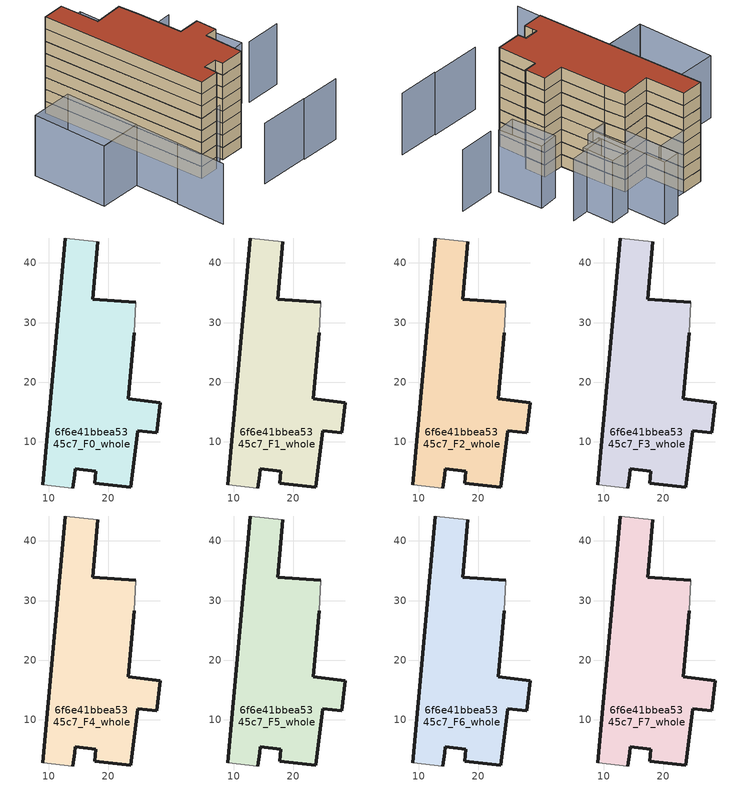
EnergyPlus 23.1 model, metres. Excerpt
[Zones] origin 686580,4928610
6f6e41bbea5345c7_F0_whole
 floor ground (EU_floor_Construction): 23.73,2.38 24.88,11.86 28.09,11.5 28.68,16.55 23.35,17.18 24.32,28.29 24.54,33.37 17.36,33.95 18.19,43.58 12.78,44.17 9,2.83 14.01,2.26 14.34,4.51 14.43,5.46 17.84,5.05 17.72,3.09 z0
 wall outside (EU_wall_Construction): 9,2.83 12.78,44.17 / 18.19,43.58 17.36,33.95 24.54,33.37 / 24.32,28.29 23.35,17.18 28.68,16.55 28.09,11.5 24.88,11.86 23.73,2.38 17.72,3.09 17.84,5.05 14.43,5.46 14.34,4.51 14.01,2.26 z0:3
 wall adiabatic (EU_wall_Construction): 12.78,44.17 18.19,43.58 / 24.54,33.37 24.32,28.29 / 14.01,2.26 9,2.83 z0:3
6f6e41bbea5345c7_F1_whole
 floor to 6f6e41bbea5345c7_F0_whole (EU_floor_Construction): 23.73,2.38 24.88,11.86 28.09,11.5 28.68,16.55 23.35,17.18 24.32,28.29 24.54,33.37 17.36,33.95 18.19,43.58 12.78,44.17 9,2.83 14.01,2.26 14.34,4.51 14.43,5.46 17.84,5.05 17.72,3.09 z3
 wall outside (EU_wall_Construction): 9,2.83 12.78,44.17 / 18.19,43.58 17.36,33.95 24.54,33.37 / 24.32,28.29 23.35,17.18 28.68,16.55 28.09,11.5 24.88,11.86 23.73,2.38 17.72,3.09 17.84,5.05 14.43,5.46 14.34,4.51 14.01,2.26 z3:6
 wall adiabatic (EU_wall_Construction): 12.78,44.17 18.19,43.58 / 24.54,33.37 24.32,28.29 / 14.01,2.26 9,2.83 z3:6
6f6e41bbea5345c7_F2_whole
 floor to 6f6e41bbea5345c7_F1_whole (EU_floor_Construction): 23.73,2.38 24.88,11.86 28.09,11.5 28.68,16.55 23.35,17.18 24.32,28.29 24.54,33.37 17.36,33.95 18.19,43.58 12.78,44.17 9,2.83 14.01,2.26 14.34,4.51 14.43,5.46 17.84,5.05 17.72,3.09 z6
 wall outside (EU_wall_Construction): 9,2.83 12.78,44.17 / 18.19,43.58 17.36,33.95 24.54,33.37 / 24.32,28.29 23.35,17.18 28.68,16.55 28.09,11.5 24.88,11.86 23.73,2.38 17.72,3.09 17.84,5.05 14.43,5.46 14.34,4.51 14.01,2.26 z6:9
 wall adiabatic (EU_wall_Construction): 12.78,44.17 18.19,43.58 / 24.54,33.37 24.32,28.29 / 14.01,2.26 9,2.83 z6:9
6f6e41bbea5345c7_F3_whole
 floor to 6f6e41bbea5345c7_F2_whole (EU_floor_Construction): 23.73,2.38 24.88,11.86 28.09,11.5 28.68,16.55 23.35,17.18 24.32,28.29 24.54,33.37 17.36,33.95 18.19,43.58 12.78,44.17 9,2.83 14.01,2.26 14.34,4.51 14.43,5.46 17.84,5.05 17.72,3.09 z9
 wall outside (EU_wall_Construction): 9,2.83 12.78,44.17 / 18.19,43.58 17.36,33.95 24.54,33.37 / 24.32,28.29 23.35,17.18 28.68,16.55 28.09,11.5 24.88,11.86 23.73,2.38 17.72,3.09 17.84,5.05 14.43,5.46 14.34,4.51 14.01,2.26 z9:12
 wall adiabatic (EU_wall_Construction): 12.78,44.17 18.19,43.58 / 24.54,33.37 24.32,28.29 / 14.01,2.26 9,2.83 z9:12
6f6e41bbea5345c7_F4_whole
 floor to 6f6e41bbea5345c7_F3_whole (EU_floor_Construction): 23.73,2.38 24.88,11.86 28.09,11.5 28.68,16.55 23.35,17.18 24.32,28.29 24.54,33.37 17.36,33.95 18.19,43.58 12.78,44.17 9,2.83 14.01,2.26 14.34,4.51 14.43,5.46 17.84,5.05 17.72,3.09 z12
 wall outside (EU_wall_Construction): 9,2.83 12.78,44.17 / 18.19,43.58 17.36,33.95 24.54,33.37 / 24.32,28.29 23.35,17.18 28.68,16.55 28.09,11.5 24.88,11.86 23.73,2.38 17.72,3.09 17.84,5.05 14.43,5.46 14.34,4.51 14.01,2.26 z12:15
 wall adiabatic (EU_wall_Construction): 12.78,44.17 18.19,43.58 / 24.54,33.37 24.32,28.29 / 14.01,2.26 9,2.83 z12:15
6f6e41bbea5345c7_F5_whole
 floor to 6f6e41bbea5345c7_F4_whole (EU_floor_Construction): 23.73,2.38 24.88,11.86 28.09,11.5 28.68,16.55 23.35,17.18 24.32,28.29 24.54,33.37 17.36,33.95 18.19,43.58 12.78,44.17 9,2.83 14.01,2.26 14.34,4.51 14.43,5.46 17.84,5.05 17.72,3.09 z15
 wall outside (EU_wall_Construction): 9,2.83 12.78,44.17 / 18.19,43.58 17.36,33.95 24.54,33.37 / 24.32,28.29 23.35,17.18 28.68,16.55 28.09,11.5 24.88,11.86 23.73,2.38 17.72,3.09 17.84,5.05 14.43,5.46 14.34,4.51 14.01,2.26 z15:18
 wall adiabatic (EU_wall_Construction): 12.78,44.17 18.19,43.58 / 24.54,33.37 24.32,28.29 / 14.01,2.26 9,2.83 z15:18
6f6e41bbea5345c7_F6_whole
 floor to 6f6e41bbea5345c7_F5_whole (EU_floor_Construction): 23.73,2.38 24.88,11.86 28.09,11.5 28.68,16.55 23.35,17.18 24.32,28.29 24.54,33.37 17.36,33.95 18.19,43.58 12.78,44.17 9,2.83 14.01,2.26 14.34,4.51 14.43,5.46 17.84,5.05 17.72,3.09 z18
 wall outside (EU_wall_Construction): 9,2.83 12.78,44.17 / 18.19,43.58 17.36,33.95 24.54,33.37 / 24.32,28.29 23.35,17.18 28.68,16.55 28.09,11.5 24.88,11.86 23.73,2.38 17.72,3.09 17.84,5.05 14.43,5.46 14.34,4.51 14.01,2.26 z18:21
 wall adiabatic (EU_wall_Construction): 12.78,44.17 18.19,43.58 / 24.54,33.37 24.32,28.29 / 14.01,2.26 9,2.83 z18:21
6f6e41bbea5345c7_F7_whole
 floor to 6f6e41bbea5345c7_F6_whole (EU_floor_Construction): 23.73,2.38 24.88,11.86 28.09,11.5 28.68,16.55 23.35,17.18 24.32,28.29 24.54,33.37 17.36,33.95 18.19,43.58 12.78,44.17 9,2.83 14.01,2.26 14.34,4.51 14.43,5.46 17.84,5.05 17.72,3.09 z21
 wall outside (EU_wall_Construction): 9,2.83 12.78,44.17 / 18.19,43.58 17.36,33.95 24.54,33.37 / 24.32,28.29 23.35,17.18 28.68,16.55 28.09,11.5 24.88,11.86 23.73,2.38 17.72,3.09 17.84,5.05 14.43,5.46 14.34,4.51 14.01,2.26 z21:24
 wall adiabatic (EU_wall_Construction): 12.78,44.17 18.19,43.58 / 24.54,33.37 24.32,28.29 / 14.01,2.26 9,2.83 z21:24
 roof outside (EU_roof_Construction): 18.19,43.58 17.36,33.95 24.54,33.37 24.32,28.29 23.35,17.18 28.68,16.55 28.09,11.5 24.88,11.86 23.73,2.38 17.72,3.09 17.84,5.05 14.43,5.46 14.34,4.51 14.01,2.26 9,2.83 12.78,44.17 z24
shading: 27.04,-11.2 37.16,-12.54 / 14.51,-9.38 27.06,-11.04 / 9,2.83 15.37,2.36 / 39.57,10.47 48.55,9.42 / -1.82,1.84 -3.37,-10.46 / -10.94,14.25 -0.42,13.03 / -0.42,13.03 -1.72,1.83 / 29.89,27.81 24.79,28.32 / 39.27,30.3 30.09,31.19 / 26.1,42.61 12.78,44.18 / 38.36,11.56 33.53,11.77 / 33.53,11.77 34,22.55 / 34,22.55 38.83,22.34 / 38.83,22.34 38.36,11.56 / 1.9,31.5 -0.43,12.91 / -0.43,12.91 -11.05,14.24 / -11.05,14.24 -8.72,32.84 / -8.72,32.84 1.9,31.5 / 29.86,30.37 30.72,38.01 / 30.72,38.01 35.64,37.46 / 35.64,37.46 34.79,29.82 / 34.79,29.82 29.86,30.37 / 30.36,46.68 28.26,27.86 / 28.26,27.86 23.98,28.33 / 23.98,28.33 26.08,47.16 / 26.08,47.16 30.36,46.68 z0:15
[Building]
EU S2 Campaign: North Axis=0; Terrain=City; Solar Distribution=FullExterior
[Site:Location]
Bologna: Latitude=44.5; Longitude=11.25; Time Zone=1; Elevation=37
[SizingPeriod:WeatherFileDays]
AnnualSizingPeriod: Begin Month=1; Begin Day of Month=1; End Month=12; End Day of Month=31; Day of Week for Start Day=Monday; Use Weather File Daylight Saving Period=No; Use Weather File Rain and Snow Indicators=No
[MATERIAL]
EU_InternalMass_Material: Roughness=MediumRough; Thickness=0.1; Conductivity=1; Density=1800; Specific Heat=900; Thermal Absorptance=0.9; Solar Absorptance=0.7; Visible Absorptance=0.7
[MATERIAL:NOMASS] Roughness=MediumRough; Thermal Absorptance=0.9; Solar Absorptance=0.7; Visible Absorptance=0.7
Name | Thermal Resistance
EU_wall_NoMass | 0.905828
EU_roof_NoMass | 0.37593
EU_floor_NoMass | 0.67114
[CONSTRUCTION]
EU_wall_Construction: EU_wall_NoMass
EU_roof_Construction: EU_roof_NoMass
EU_floor_Construction: EU_floor_NoMass
EU_InternalMass_Construction: EU_InternalMass_Material
[ZONE] Type=1; Multiplier=1; Ceiling Height=autocalculate; Volume=1483.89; Floor Area=autocalculate; Part of Total Floor Area=Yes
6f6e41bbea5345c7_F0_whole; 6f6e41bbea5345c7_F1_whole; 6f6e41bbea5345c7_F2_whole; 6f6e41bbea5345c7_F3_whole; 6f6e41bbea5345c7_F4_whole; 6f6e41bbea5345c7_F5_whole; 6f6e41bbea5345c7_F6_whole; 6f6e41bbea5345c7_F7_whole
[INTERNALMASS] Construction=EU_InternalMass_Construction; Surface Area=494.628
Name | Zone or ZoneList
6f6e41bbea5345c7_F0_whole_EU_InternalMass | 6f6e41bbea5345c7_F0_whole
6f6e41bbea5345c7_F1_whole_EU_InternalMass | 6f6e41bbea5345c7_F1_whole
6f6e41bbea5345c7_F2_whole_EU_InternalMass | 6f6e41bbea5345c7_F2_whole
6f6e41bbea5345c7_F3_whole_EU_InternalMass | 6f6e41bbea5345c7_F3_whole
6f6e41bbea5345c7_F4_whole_EU_InternalMass | 6f6e41bbea5345c7_F4_whole
6f6e41bbea5345c7_F5_whole_EU_InternalMass | 6f6e41bbea5345c7_F5_whole
6f6e41bbea5345c7_F6_whole_EU_InternalMass | 6f6e41bbea5345c7_F6_whole
6f6e41bbea5345c7_F7_whole_EU_InternalMass | 6f6e41bbea5345c7_F7_whole
[OTHEREQUIPMENT] Fuel Type=Electricity; Design Level Calculation Method=Watts/Area; Power per Zone Floor Area=1; Fraction Latent=0; Fraction Radiant=0; Fraction Lost=0; Carbon Dioxide Generation Rate=0; EndUse Subcategory=EU_Step8_InternalGains
Name | Zone or ZoneList or Space or SpaceList | Schedule
EU_Step8_InternalGain_6f6e41bbea5345c7_F0_whole_f000 | 6f6e41bbea5345c7_F0_whole | EU_Step8_GainSchedule_6f6e41bbea5345c7_F0_whole_f000
EU_Step8_InternalGain_6f6e41bbea5345c7_F1_whole_f000 | 6f6e41bbea5345c7_F1_whole | EU_Step8_GainSchedule_6f6e41bbea5345c7_F1_whole_f000
EU_Step8_InternalGain_6f6e41bbea5345c7_F2_whole_f000 | 6f6e41bbea5345c7_F2_whole | EU_Step8_GainSchedule_6f6e41bbea5345c7_F2_whole_f000
EU_Step8_InternalGain_6f6e41bbea5345c7_F3_whole_f000 | 6f6e41bbea5345c7_F3_whole | EU_Step8_GainSchedule_6f6e41bbea5345c7_F3_whole_f000
EU_Step8_InternalGain_6f6e41bbea5345c7_F4_whole_f000 | 6f6e41bbea5345c7_F4_whole | EU_Step8_GainSchedule_6f6e41bbea5345c7_F4_whole_f000
EU_Step8_InternalGain_6f6e41bbea5345c7_F5_whole_f000 | 6f6e41bbea5345c7_F5_whole | EU_Step8_GainSchedule_6f6e41bbea5345c7_F5_whole_f000
EU_Step8_InternalGain_6f6e41bbea5345c7_F6_whole_f000 | 6f6e41bbea5345c7_F6_whole | EU_Step8_GainSchedule_6f6e41bbea5345c7_F6_whole_f000
EU_Step8_InternalGain_6f6e41bbea5345c7_F7_whole_f000 | 6f6e41bbea5345c7_F7_whole | EU_Step8_GainSchedule_6f6e41bbea5345c7_F7_whole_f000
[ZONEVENTILATION:DESIGNFLOWRATE] Schedule=EU_AlwaysOn; Design Flow Rate Calculation Method=AirChanges/Hour; Air Changes per Hour=0.73129; Ventilation Type=Natural; Fan Pressure Rise=0; Fan Total Efficiency=1; Constant Term Coefficient=1; Temperature Term Coefficient=0; Velocity Term Coefficient=0; Velocity Squared Term Coefficient=0; Minimum Indoor Temperature=-100; Maximum Indoor Temperature=100; Delta Temperature=-100; Minimum Outdoor Temperature=-100; Maximum Outdoor Temperature=100; Maximum Wind Speed=40
Name | Zone or ZoneList or Space or SpaceList
EU_ConstantAir_6f6e41bbea5345c7_F0_whole | 6f6e41bbea5345c7_F0_whole
EU_ConstantAir_6f6e41bbea5345c7_F1_whole | 6f6e41bbea5345c7_F1_whole
EU_ConstantAir_6f6e41bbea5345c7_F2_whole | 6f6e41bbea5345c7_F2_whole
EU_ConstantAir_6f6e41bbea5345c7_F3_whole | 6f6e41bbea5345c7_F3_whole
EU_ConstantAir_6f6e41bbea5345c7_F4_whole | 6f6e41bbea5345c7_F4_whole
EU_ConstantAir_6f6e41bbea5345c7_F5_whole | 6f6e41bbea5345c7_F5_whole
EU_ConstantAir_6f6e41bbea5345c7_F6_whole | 6f6e41bbea5345c7_F6_whole
EU_ConstantAir_6f6e41bbea5345c7_F7_whole | 6f6e41bbea5345c7_F7_whole
[HVACTEMPLATE:THERMOSTAT] Constant Heating Setpoint=20; Constant Cooling Setpoint=50
EU_HeatOnly_6f6e41bbea5345c7_F0_whole; EU_HeatOnly_6f6e41bbea5345c7_F1_whole; EU_HeatOnly_6f6e41bbea5345c7_F2_whole; EU_HeatOnly_6f6e41bbea5345c7_F3_whole; EU_HeatOnly_6f6e41bbea5345c7_F4_whole; EU_HeatOnly_6f6e41bbea5345c7_F5_whole; EU_HeatOnly_6f6e41bbea5345c7_F6_whole; EU_HeatOnly_6f6e41bbea5345c7_F7_whole
[HVACTEMPLATE:ZONE:IDEALLOADSAIRSYSTEM] System Availability Schedule=EU_AlwaysOn; Maximum Heating Supply Air Temperature=50; Minimum Cooling Supply Air Temperature=13; Maximum Heating Supply Air Humidity Ratio=0.0156; Minimum Cooling Supply Air Humidity Ratio=0.0077; Heating Limit=NoLimit; Cooling Limit=NoLimit; Heating Availability Schedule=EU_AlwaysOn; Cooling Availability Schedule=EU_CoolingOff; Dehumidification Control Type=ConstantSensibleHeatRatio; Cooling Sensible Heat Ratio=0.7; Dehumidification Setpoint=60; Humidification Control Type=None; Humidification Setpoint=30; Outdoor Air Method=None; Outdoor Air Flow Rate per Person=0.00944; Outdoor Air Flow Rate per Zone Floor Area=0; Outdoor Air Flow Rate per Zone=0; Demand Controlled Ventilation Type=None; Outdoor Air Economizer Type=NoEconomizer; Heat Recovery Type=None; Sensible Heat Recovery Effectiveness=0.7; Latent Heat Recovery Effectiveness=0.65
Name | Template Thermostat
6f6e41bbea5345c7_F0_whole | EU_HeatOnly_6f6e41bbea5345c7_F0_whole
6f6e41bbea5345c7_F1_whole | EU_HeatOnly_6f6e41bbea5345c7_F1_whole
6f6e41bbea5345c7_F2_whole | EU_HeatOnly_6f6e41bbea5345c7_F2_whole
6f6e41bbea5345c7_F3_whole | EU_HeatOnly_6f6e41bbea5345c7_F3_whole
6f6e41bbea5345c7_F4_whole | EU_HeatOnly_6f6e41bbea5345c7_F4_whole
6f6e41bbea5345c7_F5_whole | EU_HeatOnly_6f6e41bbea5345c7_F5_whole
6f6e41bbea5345c7_F6_whole | EU_HeatOnly_6f6e41bbea5345c7_F6_whole
6f6e41bbea5345c7_F7_whole | EU_HeatOnly_6f6e41bbea5345c7_F7_whole
[SIZING:ZONE] Zone Cooling Design Supply Air Temperature Input Method=SupplyAirTemperature; Zone Cooling Design Supply Air Temperature=13; Zone Heating Design Supply Air Temperature Input Method=SupplyAirTemperature; Zone Heating Design Supply Air Temperature=50; Zone Cooling Design Supply Air Humidity Ratio=0.008; Zone Heating Design Supply Air Humidity Ratio=0.008; Cooling Design Air Flow Method=DesignDay; Cooling Design Air Flow Rate=0; Cooling Minimum Air Flow per Zone Floor Area=0.000762; Cooling Minimum Air Flow=0; Cooling Minimum Air Flow Fraction=0.2; Heating Design Air Flow Method=DesignDay; Heating Design Air Flow Rate=0; Heating Maximum Air Flow per Zone Floor Area=0.002032; Heating Maximum Air Flow=0.141576; Heating Maximum Air Flow Fraction=0.3; Account for Dedicated Outdoor Air System=No; Dedicated Outdoor Air System Control Strategy=NeutralSupplyAir; Dedicated Outdoor Air Low Setpoint Temperature for Design=autosize; Dedicated Outdoor Air High Setpoint Temperature for Design=autosize; Zone Load Sizing Method=Sensible Load Only No Latent Load; Zone Latent Cooling Design Supply Air Humidity Ratio Input Method=HumidityRatioDifference; Zone Cooling Design Supply Air Humidity Ratio Difference=0.005; Zone Latent Heating Design Supply Air Humidity Ratio Input Method=HumidityRatioDifference; Zone Humidification Design Supply Air Humidity Ratio Difference=0.005
6f6e41bbea5345c7_F0_whole; 6f6e41bbea5345c7_F1_whole; 6f6e41bbea5345c7_F2_whole; 6f6e41bbea5345c7_F3_whole; 6f6e41bbea5345c7_F4_whole; 6f6e41bbea5345c7_F5_whole; 6f6e41bbea5345c7_F6_whole; 6f6e41bbea5345c7_F7_whole
[SCHEDULE:CONSTANT]
Name | Hourly Value
EU_AlwaysOn | 1
EU_CoolingOff | 0
[SCHEDULE:FILE] Column Number=1; Rows to Skip at Top=0; Number of Hours of Data=8760; Column Separator=Comma; Interpolate to Timestep=No; Minutes per Item=60; Adjust Schedule for Daylight Savings=Yes
Name | File
EU_Step8_GainSchedule_6f6e41bbea5345c7_F0_whole_f000 | ../../schedules/6f6e41bbea5345c7/6f6e41bbea5345c7_F0_whole_f000_gain.csv
EU_Step8_GainSchedule_6f6e41bbea5345c7_F1_whole_f000 | ../../schedules/6f6e41bbea5345c7/6f6e41bbea5345c7_F1_whole_f000_gain.csv
EU_Step8_GainSchedule_6f6e41bbea5345c7_F2_whole_f000 | ../../schedules/6f6e41bbea5345c7/6f6e41bbea5345c7_F2_whole_f000_gain.csv
EU_Step8_GainSchedule_6f6e41bbea5345c7_F3_whole_f000 | ../../schedules/6f6e41bbea5345c7/6f6e41bbea5345c7_F3_whole_f000_gain.csv
EU_Step8_GainSchedule_6f6e41bbea5345c7_F4_whole_f000 | ../../schedules/6f6e41bbea5345c7/6f6e41bbea5345c7_F4_whole_f000_gain.csv
EU_Step8_GainSchedule_6f6e41bbea5345c7_F5_whole_f000 | ../../schedules/6f6e41bbea5345c7/6f6e41bbea5345c7_F5_whole_f000_gain.csv
EU_Step8_GainSchedule_6f6e41bbea5345c7_F6_whole_f000 | ../../schedules/6f6e41bbea5345c7/6f6e41bbea5345c7_F6_whole_f000_gain.csv
EU_Step8_GainSchedule_6f6e41bbea5345c7_F7_whole_f000 | ../../schedules/6f6e41bbea5345c7/6f6e41bbea5345c7_F7_whole_f000_gain.csv
